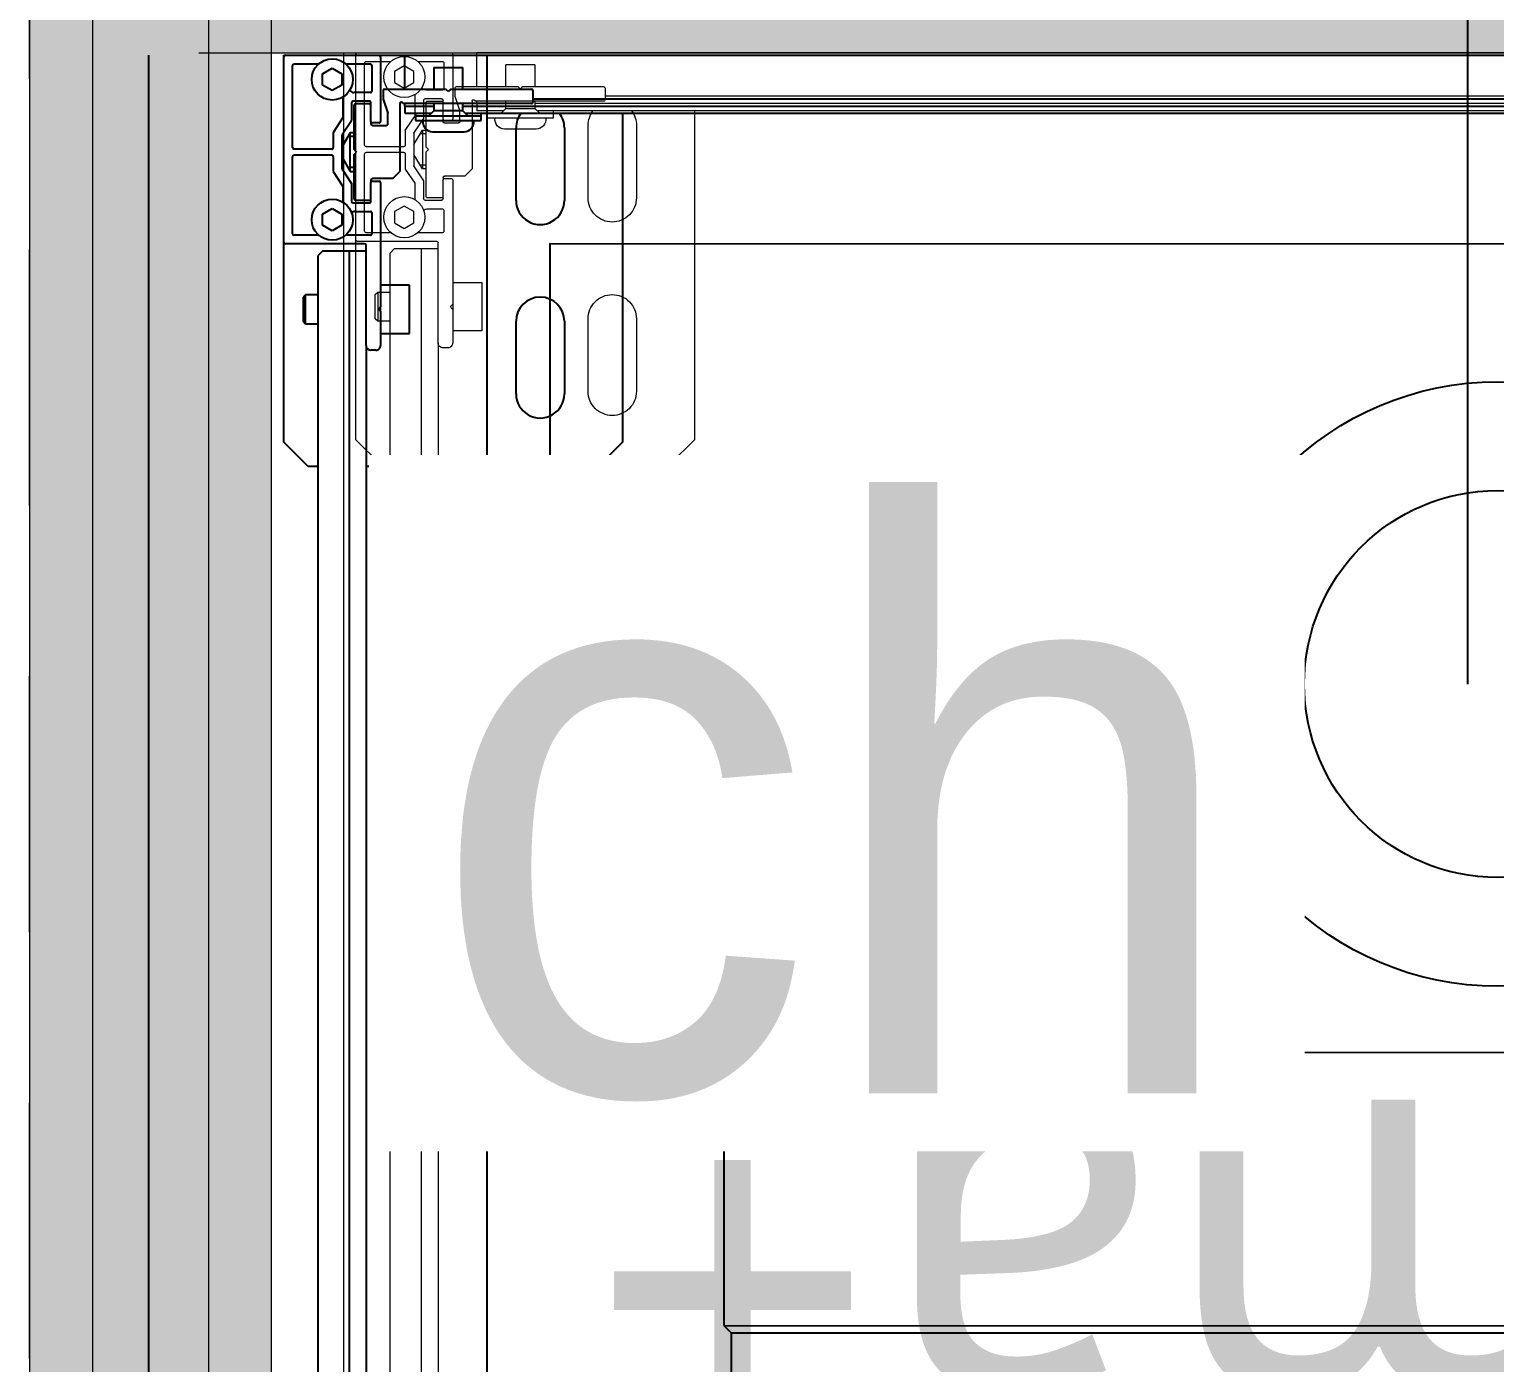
# Model space of a CAD drawing. Header units: centimetres. Extents: x 2666 to 9670, y 1889 to 5633.
# Drawn here: x 4565.43 to 4595.74, y 4058.3 to 4085.87 of the extents above; entities that cross this region are included whole.
import ezdxf

# ---------------------------------------------------------------- set-up
doc = ezdxf.new("R2010")
doc.units = ezdxf.units.CM
doc.header["$LTSCALE"] = 12.7
doc.linetypes.add('prlm_vmc', pattern=[0.282222, 0.141111, -0.141111])
doc.linetypes.add('Style de ligne -11', pattern=[0.694444, 0.41656, -0.277884])
for name, color, linetype, lineweight in [('B aménagement intérieur', 7, 'Continuous', 5), ('B GÈnÈral', 7, 'Continuous', 5), ('B Général', 7, 'Continuous', 5), ('C ANNOTATIONS-prestations', 7, 'Continuous', 5), ('F REMPLISSAGE-vert clair', 7, 'Continuous', 13), ('F REMPLISSAGE-vert clair-1', 7, 'Continuous', 5), ('F REMPLISSAGE-vert foncÈ', 7, 'Continuous', 5), ('F REMPLISSAGE-vert foncé', 7, 'Continuous', 13), ('prlm-ELEC-CFO', 1, 'Continuous', 25)]:
    doc.layers.add(name, color=color, linetype=linetype, lineweight=lineweight)
doc.layers.add('B faience', color=7, linetype='Style de ligne -11', lineweight=13, true_color=0x0040ff)
doc.layers.add('MTI900_Alu', color=252, linetype='Continuous')
doc.layers.add('prlm-CHAUFF', color=4, linetype='Continuous')
doc.styles.add('prlm-chauff', font='trebucbi.ttf', dxfattribs={"height": 18})
doc.styles.add('prlm-elec-cfo', font='comic.ttf', dxfattribs={"height": 12})

# ---------------------------------------------------------------- blocks, each defined once
blk = doc.blocks.new('G 100_80')
at = {"layer": 'B Général', "color": 7, "linetype": 'Continuous', "lineweight": 5, "flags": 128}
blk.add_lwpolyline([(9.5, -45), (9.5, 45), (48.52, 45), (48.52, -45)], close=True, dxfattribs=at)
at = {"layer": 'C ANNOTATIONS-prestations', "lineweight": 5}
for p, q in [((9.5, 42.25), (9.5, -42.25)), ((10.55, 41.05), (10.55, -41.05)), ((10.7, 41), (10.7, -41)), ((10.4, 39.6), (10.4, -39.6)), ((10.7, -37.75), (17.5, -37.75)), ((17.5, -37.75), (18, -38.25)), ((18, -38.25), (18, -43.05)), ((11, -38.95), (12.5, -38.95)), ((15, -38.95), (16.5, -38.95)), ((10.2, -41.3), (10.2, -39.63)), ((10.23, -39.6), (10.47, -39.6)), ((10.5, -39.63), (10.5, -42.29)), ((12.5, -39.95), (11, -39.95)), ((16.5, -39.95), (15, -39.95)), ((10.7, -40.67), (10.75, -40.67)), ((10.75, -40.67), (10.75, -42.03)), ((10.75, -40.67), (10.85, -40.67)), ((10.85, -40.67), (10.85, -42.03)), ((9.75, -41.05), (9.75, -41.65)), ((9.75, -41.05), (10.2, -41.05)), ((10.5, -41.05), (10.65, -41.05)), ((10.65, -41.05), (10.75, -40.95)), ((10.65, -41.65), (10.65, -41.05)), ((11.08, -41.025), (11.08, -41.675)), ((10.25, -41.35), (10.2, -41.3)), ((10.2, -41.4), (10.25, -41.35)), ((10.2, -42.67), (10.2, -41.4)), ((10.2, -41.65), (9.75, -41.65)), ((10.65, -41.65), (10.5, -41.65)), ((10.55, -41.65), (10.55, -42.25)), ((10.75, -41.75), (10.65, -41.65)), ((10.7, -41.7), (10.7, -42.25)), ((10.75, -42.03), (10.7, -42.03)), ((10.85, -42.03), (10.75, -42.03)), ((9.5, -42.78), (9.5, -42.25)), ((10.2, -42.25), (9.5, -42.25)), ((10.55, -42.25), (10.5, -42.25)), ((10.5, -42.35), (11.9, -42.35)), ((10.55, -42.25), (10.7, -42.25)), ((11.9, -42.35), (12.05, -42.5)), ((14.25, -42.15), (15.25, -42.15)), ((14.25, -42.75), (14.25, -42.15)), ((15.25, -42.15), (15.25, -42.75)), ((10.395, -42.7), (10.23, -42.7)), ((10.695, -42.601), (10.405, -42.698)), ((10.92, -42.6), (10.705, -42.6)), ((10.95, -42.92), (10.95, -42.63)), ((12.05, -42.5), (12.05, -42.92)), ((9.5, -44.72), (9.5, -42.78)), ((9.53, -42.75), (10.87, -42.75)), ((9.68, -43.467), (9.68, -42.96)), ((9.71, -42.93), (10.24, -42.93)), ((10.27, -42.96), (10.27, -43.306)), ((10.45, -42.98), (10.45, -43.32)), ((10.87, -42.95), (10.48, -42.95)), ((10.5, -43.27), (10.5, -42.98)), ((10.87, -42.95), (10.92, -42.95)), ((10.9, -42.78), (10.9, -42.92)), ((12.08, -42.95), (12.13, -42.95)), ((12.1, -42.92), (12.1, -42.78)), ((12.13, -42.75), (14.7, -42.75)), ((12.52, -42.95), (12.13, -42.95)), ((12.5, -42.98), (12.5, -43.27)), ((12.55, -43.32), (12.55, -42.98)), ((12.73, -43.28), (12.73, -42.96)), ((12.76, -42.93), (13.19, -42.93)), ((13.22, -42.96), (13.22, -43.467)), ((14.7, -42.75), (14.729, -42.779)), ((14.7, -42.75), (14.8, -42.75)), ((14.771, -42.779), (14.8, -42.75)), ((14.8, -42.75), (15.5, -42.75)), ((15.6, -42.85), (15.6, -42.95)), ((11.45, -43.3), (10.53, -43.3)), ((11.1, -43.377), (11.1, -43.3)), ((11.177, -43.3), (11.177, -43.421)), ((11.45, -43.3), (11.5, -43.25)), ((11.5, -43.25), (11.55, -43.3)), ((12.47, -43.3), (11.55, -43.3)), ((11.823, -43.3), (11.823, -43.421)), ((11.9, -43.3), (11.9, -43.377)), ((13.4, -43.08), (13.4, -44.72)), ((15.5, -43.05), (13.43, -43.05)), ((13.55, -43.4), (13.55, -43.05)), ((15.5, -43.05), (42.27, -43.05)), ((9.885, -43.55), (9.769, -43.75)), ((10.115, -43.55), (9.885, -43.55)), ((10.231, -43.75), (10.115, -43.55)), ((10.364, -43.53), (10.786, -43.53)), ((10.48, -43.35), (10.841, -43.35)), ((10.803, -43.535), (11.088, -43.725)), ((10.858, -43.355), (11.142, -43.545)), ((11.1, -43.377), (11.9, -43.377)), ((11.4, -43.55), (11.1, -43.377)), ((11.159, -43.55), (11.841, -43.55)), ((11.9, -43.377), (11.6, -43.55)), ((11.858, -43.545), (12.15, -43.35)), ((11.904, -43.73), (12.197, -43.535)), ((12.15, -43.35), (12.52, -43.35)), ((12.214, -43.53), (12.536, -43.53)), ((12.785, -43.55), (12.669, -43.75)), ((13.015, -43.55), (12.785, -43.55)), ((13.131, -43.75), (13.015, -43.55)), ((13.55, -43.4), (44.25, -43.4)), ((13.55, -43.95), (13.55, -43.4)), ((9.769, -43.75), (9.885, -43.95)), ((10.115, -43.95), (10.231, -43.75)), ((11.105, -43.73), (11.41, -43.73)), ((11.44, -44.54), (11.44, -43.76)), ((11.56, -43.76), (11.56, -44.54)), ((11.59, -43.73), (11.904, -43.73)), ((12.669, -43.75), (12.785, -43.95)), ((13.015, -43.95), (13.131, -43.75)), ((9.68, -44.54), (9.68, -44.033)), ((9.885, -43.95), (10.115, -43.95)), ((12.785, -43.95), (13.015, -43.95)), ((13.22, -44.033), (13.22, -44.54)), ((13.65, -44.05), (13.55, -43.95)), ((13.65, -44.05), (44.15, -44.05)), ((14.45, -44.3), (14.45, -44.05)), ((15.05, -44.05), (15.05, -44.3)), ((18, -44.05), (18, -44.25)), ((14.45, -44.3), (15.05, -44.3)), ((14.5, -44.35), (14.45, -44.3)), ((15, -44.35), (14.5, -44.35)), ((15.05, -44.3), (15, -44.35)), ((18, -44.25), (17.5, -44.75)), ((9.5, -44.75), (9.5, -44.72)), ((9.53, -44.75), (9.5, -44.75)), ((13.37, -44.75), (9.53, -44.75)), ((11.41, -44.57), (9.71, -44.57)), ((13.19, -44.57), (11.59, -44.57)), ((17.5, -44.75), (13.37, -44.75))]:
    blk.add_line(p, q, dxfattribs=at)
at = {"layer": 'C ANNOTATIONS-prestations', "lineweight": 5, "flags": 128}
for points in [[(10.7, -39.05, -0.080612), (10.842, -38.976, -0.080612), (11, -38.95)], [(12.5, -38.95, -0.414214), (13, -39.45, -0.414214), (12.5, -39.95)], [(15, -39.95, -0.414214), (14.5, -39.45, -0.414214), (15, -38.95)], [(16.5, -38.95, -0.414214), (17, -39.45, -0.414214), (16.5, -39.95)], [(10.2, -39.63, -0.198912), (10.209, -39.609, -0.198912), (10.23, -39.6)], [(10.47, -39.6, -0.198912), (10.491, -39.609, -0.198912), (10.5, -39.63)], [(11, -39.95, -0.080612), (10.842, -39.924, -0.080612), (10.7, -39.85)], [(10.85, -40.827, -0.218554), (11.01, -40.873, -0.218554), (11.08, -41.025)], [(10.85, -40.826, -0.003145), (10.853, -40.826, -0.003145), (10.855, -40.826)], [(11.08, -41.675, -0.218554), (11.01, -41.827, -0.218554), (10.85, -41.873)], [(10.855, -41.873, -0.003145), (10.853, -41.874, -0.003145), (10.85, -41.874)], [(10.5, -42.35, -0.414214), (10.47, -42.32, -0.414214), (10.5, -42.29)], [(10.23, -42.7, -0.198912), (10.209, -42.691, -0.198912), (10.2, -42.67)], [(10.405, -42.698, -0.040241), (10.4, -42.7, -0.040241), (10.395, -42.7)], [(10.695, -42.601, -0.040241), (10.7, -42.6, -0.040241), (10.705, -42.6)], [(10.92, -42.6, -0.198912), (10.941, -42.609, -0.198912), (10.95, -42.63)], [(9.5, -42.78, -0.198912), (9.509, -42.759, -0.198912), (9.53, -42.75)], [(9.68, -42.96, -0.198912), (9.689, -42.939, -0.198912), (9.71, -42.93)], [(10.24, -42.93, -0.198912), (10.261, -42.939, -0.198912), (10.27, -42.96)], [(10.45, -42.98, -0.198912), (10.459, -42.959, -0.198912), (10.48, -42.95)], [(10.5, -42.98, -0.198912), (10.509, -42.959, -0.198912), (10.53, -42.95)], [(10.87, -42.75, -0.198912), (10.891, -42.759, -0.198912), (10.9, -42.78)], [(10.9, -42.92, -0.198912), (10.891, -42.941, -0.198912), (10.87, -42.95)], [(10.95, -42.92, -0.198912), (10.941, -42.941, -0.198912), (10.92, -42.95)], [(12.08, -42.95, -0.198912), (12.059, -42.941, -0.198912), (12.05, -42.92)], [(12.1, -42.78, -0.198912), (12.109, -42.759, -0.198912), (12.13, -42.75)], [(12.13, -42.95, -0.198912), (12.109, -42.941, -0.198912), (12.1, -42.92)], [(12.47, -42.95, -0.198912), (12.491, -42.959, -0.198912), (12.5, -42.98)], [(12.52, -42.95, -0.198912), (12.541, -42.959, -0.198912), (12.55, -42.98)], [(12.73, -42.96, -0.198912), (12.739, -42.939, -0.198912), (12.76, -42.93)], [(13.19, -42.93, -0.198912), (13.211, -42.939, -0.198912), (13.22, -42.96)], [(14.771, -42.779, -0.198912), (14.75, -42.787, -0.198912), (14.729, -42.779)], [(15.5, -42.75, -0.198912), (15.571, -42.779, -0.198912), (15.6, -42.85)], [(15.6, -42.95, -0.198912), (15.571, -43.021, -0.198912), (15.5, -43.05)], [(10.27, -43.306, -0.123554), (10.258, -43.354, -0.123554), (10.225, -43.39)], [(10.48, -43.35, -0.198912), (10.459, -43.341, -0.198912), (10.45, -43.32)], [(10.53, -43.3, -0.198912), (10.509, -43.291, -0.198912), (10.5, -43.27)], [(12.5, -43.27, -0.198912), (12.491, -43.291, -0.198912), (12.47, -43.3)], [(12.55, -43.32, -0.198912), (12.541, -43.341, -0.198912), (12.52, -43.35)], [(12.758, -43.349, -0.095961), (12.737, -43.317, -0.095961), (12.73, -43.28)], [(13.4, -43.08, -0.198912), (13.409, -43.059, -0.198912), (13.43, -43.05)], [(9.68, -43.47, -0.01196), (9.68, -43.469, -0.01196), (9.68, -43.467)], [(10.786, -43.53, -0.073633), (10.795, -43.531, -0.073633), (10.803, -43.535)], [(10.841, -43.35, -0.073633), (10.85, -43.351, -0.073633), (10.858, -43.355)], [(11.159, -43.55, -0.073633), (11.15, -43.549, -0.073633), (11.142, -43.545)], [(11.858, -43.545, -0.073633), (11.85, -43.549, -0.073633), (11.841, -43.55)], [(12.197, -43.535, -0.073633), (12.205, -43.531, -0.073633), (12.214, -43.53)], [(13.22, -43.467, -0.01196), (13.22, -43.469, -0.01196), (13.22, -43.47)], [(11.105, -43.73, -0.073633), (11.096, -43.729, -0.073633), (11.088, -43.725)], [(11.41, -43.73, -0.198912), (11.431, -43.739, -0.198912), (11.44, -43.76)], [(11.56, -43.76, -0.198912), (11.569, -43.739, -0.198912), (11.59, -43.73)], [(9.68, -44.033, -0.01196), (9.68, -44.031, -0.01196), (9.68, -44.03)], [(13.22, -44.03, -0.01196), (13.22, -44.031, -0.01196), (13.22, -44.033)], [(9.71, -44.57, -0.198912), (9.689, -44.561, -0.198912), (9.68, -44.54)], [(11.44, -44.54, -0.198912), (11.431, -44.561, -0.198912), (11.41, -44.57)], [(11.59, -44.57, -0.198912), (11.569, -44.561, -0.198912), (11.56, -44.54)], [(13.22, -44.54, -0.198912), (13.211, -44.561, -0.198912), (13.19, -44.57)], [(9.53, -44.75, -0.198912), (9.509, -44.741, -0.198912), (9.5, -44.72)], [(13.4, -44.72, -0.198912), (13.391, -44.741, -0.198912), (13.37, -44.75)]]:
    blk.add_lwpolyline(points, format="xyb", dxfattribs=at)
at = {"layer": 'C ANNOTATIONS-prestations', "lineweight": 5}
for centre in [(10, -43.75), (12.9, -43.75)]:
    blk.add_circle(centre, 0.425, dxfattribs=at)
blk = doc.blocks.new('xi.thema+')
at = {"layer": 'prlm-CHAUFF', "color": 0}
blk.add_lwpolyline([(-20.9, 0), (-20.9, 34.4), (20.9, 34.4), (20.9, 0)], close=True, dxfattribs=at)
at = {"layer": 'prlm-CHAUFF', "color": 7, "linetype": 'prlm_vmc', "ltscale": 30}
blk.add_lwpolyline([(27.9, 0), (27.9, 34.4)], dxfattribs=at)
at = {"layer": 'prlm-CHAUFF', "color": 0}
for radius in [6.25, 4]:
    blk.add_circle((0, 13), radius, dxfattribs=at)
at = {"layer": 'prlm-CHAUFF', "color": 0, "insert": (0, 25.539), "char_height": 8, "width": 7.19706, "attachment_point": 5, "style": 'prlm-chauff'}
blk.add_mtext('thema+', dxfattribs=at)
blk = doc.blocks.new('A n1.MTI900_Alu_390')
at = {"layer": 'MTI900_Alu', "color": 1, "linetype": 'Continuous'}
for p, q in [((-4.475, 0), (-4.472, 0)), ((-4.475, -0.003), (-4.475, 0)), ((-4.472, 0), (-4.278, 0)), ((-4.278, 0), (-4.225, 0)), ((-4.225, 0), (4.225, 0)), ((-4.225, -0.07), (-4.225, 0)), ((-4.475, -0.387), (-4.475, -0.003)), ((-4.457, -0.191), (-4.457, -0.021)), ((-4.454, -0.018), (-4.4033, -0.018)), ((-4.395, -0.0385), (-4.375, -0.0269)), ((-4.375, -0.0269), (-4.355, -0.0385)), ((-4.3467, -0.018), (-4.296, -0.018)), ((-4.293, -0.021), (-4.293, -0.074)), ((-4.275, -0.003), (-4.275, -0.137)), ((-4.165, -0.025), (-4.105, -0.025)), ((-4.165, -0.025), (-4.165, -0.07)), ((-4.105, -0.07), (-4.105, -0.025)), ((-4.395, -0.0615), (-4.395, -0.0385)), ((-4.355, -0.0385), (-4.355, -0.0615)), ((-4.375, -0.0731), (-4.395, -0.0615)), ((-4.355, -0.0615), (-4.375, -0.0731)), ((-4.353, -0.0864), (-4.353, -0.1286)), ((-4.296, -0.077), (-4.3306, -0.077)), ((-4.27, -0.073), (-4.27, -0.0895)), ((-4.2698, -0.0905), (-4.2602, -0.1195)), ((-4.267, -0.07), (-4.14, -0.07)), ((-4.135, -0.075), (-4.14, -0.07)), ((-4.13, -0.07), (-4.135, -0.075)), ((-4.13, -0.07), (-3.963, -0.07)), ((-3.96, -0.073), (-3.96, -0.097)), ((-3.96, -0.09), (3.96, -0.09)), ((-4.335, -0.098), (-4.335, -0.1341)), ((-4.298, -0.095), (-4.332, -0.095)), ((-4.33, -0.195), (-4.33, -0.103)), ((-4.327, -0.1), (-4.298, -0.1)), ((-4.295, -0.137), (-4.295, -0.098)), ((-4.26, -0.142), (-4.26, -0.1205)), ((-4.235, -0.1), (-4.235, -0.24)), ((-3.963, -0.1), (-4.229, -0.1)), ((-4.225, -0.105), (-4.225, -0.1)), ((-4.225, -0.105), (-4.165, -0.105)), ((-4.225, -0.105), (-4.225, -0.12)), ((-4.225, -0.12), (-4.17, -0.12)), ((-4.203, -0.12), (-4.203, -0.125)), ((-4.165, -0.115), (-4.175, -0.125)), ((-4.165, -0.1), (-4.165, -0.115)), ((-4.105, -0.115), (-4.165, -0.115)), ((-4.105, -0.115), (-4.105, -0.1)), ((-4.105, -0.105), (4.105, -0.105)), ((-4.095, -0.125), (-4.105, -0.115)), ((-4.1, -0.12), (4.1, -0.12)), ((-4.067, -0.125), (-4.067, -0.12)), ((-3.775, -0.12), (-3.775, -0.8)), ((-4.3535, -0.1303), (-4.3725, -0.1588)), ((-4.3355, -0.1358), (-4.3545, -0.1642)), ((-4.295, -0.137), (-4.295, -0.142)), ((-4.278, -0.14), (-4.292, -0.14)), ((-4.292, -0.145), (-4.263, -0.145)), ((-4.203, -0.125), (-4.067, -0.125)), ((-4.203, -0.125), (-4.203, -0.135)), ((-4.203, -0.135), (-4.067, -0.135)), ((-4.067, -0.135), (-4.067, -0.125)), ((-3.995, -0.3), (-3.995, -0.15)), ((-3.895, -0.15), (-3.895, -0.3)), ((-4.373, -0.1605), (-4.373, -0.191)), ((-4.3377, -0.16), (-4.355, -0.19)), ((-4.355, -0.1659), (-4.355, -0.2341)), ((-4.33, -0.1677), (-4.3421, -0.1677)), ((-4.3377, -0.24), (-4.3377, -0.16)), ((-4.33, -0.16), (-4.3377, -0.16)), ((-4.1675, -0.158), (-4.1025, -0.158)), ((-4.457, -0.369), (-4.457, -0.209)), ((-4.376, -0.194), (-4.454, -0.194)), ((-4.454, -0.206), (-4.376, -0.206)), ((-4.373, -0.209), (-4.373, -0.2404)), ((-4.355, -0.21), (-4.3377, -0.24)), ((-4.325, -0.2), (-4.33, -0.195)), ((-4.33, -0.205), (-4.325, -0.2)), ((-4.33, -0.297), (-4.33, -0.205)), ((-4.373, -0.2404), (-4.3535, -0.2697)), ((-4.3545, -0.2358), (-4.335, -0.265)), ((-4.33, -0.2323), (-4.3421, -0.2323)), ((-4.3377, -0.24), (-4.33, -0.24)), ((-4.25, -0.255), (-4.235, -0.24)), ((-4.353, -0.2714), (-4.353, -0.3036)), ((-4.335, -0.265), (-4.335, -0.302)), ((-4.295, -0.258), (-4.295, -0.263)), ((-4.295, -0.302), (-4.295, -0.263)), ((-4.25, -0.255), (-4.292, -0.255)), ((-4.292, -0.26), (-4.278, -0.26)), ((-4.275, -0.263), (-4.275, -0.52)), ((-4.298, -0.3), (-4.327, -0.3)), ((-4.395, -0.3285), (-4.375, -0.3169)), ((-4.395, -0.3515), (-4.395, -0.3285)), ((-4.375, -0.3169), (-4.355, -0.3285)), ((-4.355, -0.3285), (-4.355, -0.3515)), ((-4.332, -0.305), (-4.298, -0.305)), ((-4.328, -0.323), (-4.296, -0.323)), ((-4.293, -0.326), (-4.293, -0.369)), ((-4.375, -0.3631), (-4.395, -0.3515)), ((-4.355, -0.3515), (-4.375, -0.3631)), ((-4.475, -0.8), (-4.475, -0.387)), ((-4.308, -0.39), (-4.472, -0.39)), ((-4.4033, -0.372), (-4.454, -0.372)), ((-4.296, -0.372), (-4.3467, -0.372)), ((-4.305, -0.6), (-4.305, -0.393)), ((-4.395, -0.405), (-4.405, -0.415)), ((-4.405, -0.415), (-4.405, -3.465)), ((-4.34, -0.405), (-4.395, -0.405)), ((-4.305, -0.405), (-4.34, -0.405)), ((-4.34, -0.405), (-4.34, -3.475)), ((-4.215, -0.475), (-4.275, -0.475)), ((-4.215, -0.575), (-4.215, -0.475)), ((-4.43, -0.495), (-4.435, -0.5)), ((-4.435, -0.5), (-4.435, -0.55)), ((-4.43, -0.555), (-4.43, -0.495)), ((-4.405, -0.495), (-4.43, -0.495)), ((-4.275, -0.52), (-4.2779, -0.5229)), ((-4.2779, -0.5271), (-4.275, -0.53)), ((-4.275, -0.53), (-4.275, -0.52)), ((-4.275, -0.53), (-4.275, -0.6)), ((-4.435, -0.55), (-4.43, -0.555)), ((-4.43, -0.555), (-4.405, -0.555)), ((-4.275, -0.575), (-4.215, -0.575)), ((-3.995, -0.7), (-3.995, -0.55)), ((-3.895, -0.55), (-3.895, -0.7)), ((-4.305, -0.6), (-4.305, -3.277)), ((-4.285, -0.61), (-4.295, -0.61)), ((-4.425, -0.85), (-4.475, -0.8)), ((-3.775, -0.8), (-3.825, -0.85)), ((-4.405, -0.85), (-4.425, -0.85)), ((-3.825, -0.85), (-4.305, -0.85))]:
    blk.add_line(p, q, dxfattribs=at)
for centre in [(-4.375, -0.05), (-4.375, -0.34)]:
    blk.add_circle(centre, 0.0425, dxfattribs=at)
for centre, radius, start, end in [((-4.472, -0.003), 0.003, 90, 180), ((-4.278, -0.003), 0.003, 0, 90), ((-4.454, -0.021), 0.003, 90, 180), ((-4.4033, -0.021), 0.003, 84.5182, 90), ((-4.3467, -0.021), 0.003, 90, 95.4817), ((-4.296, -0.021), 0.003, 0, 90), ((-4.3306, -0.067), 0.01, 213.6525, 270), ((-4.296, -0.074), 0.003, 270, 0), ((-4.267, -0.073), 0.003, 90, 180), ((-4.267, -0.0895), 0.003, 180, 198.4349), ((-3.963, -0.073), 0.003, 0, 90), ((-4.332, -0.098), 0.003, 90, 180), ((-4.327, -0.103), 0.003, 90, 180), ((-4.298, -0.098), 0.003, 0, 90), ((-4.298, -0.103), 0.003, 0, 90), ((-4.263, -0.1205), 0.003, 0, 18.4349), ((-4.232, -0.1), 0.003, 0, 180), ((-3.945, -0.15), 0.05, 143.1301, 180), ((-3.963, -0.097), 0.003, 270, 0), ((-3.945, -0.15), 0.05, 0, 36.8699), ((-4.356, -0.1286), 0.003, 326.3099, 0), ((-4.338, -0.1341), 0.003, 326.3099, 0), ((-4.292, -0.137), 0.003, 180, 270), ((-4.292, -0.142), 0.003, 180, 270), ((-4.278, -0.137), 0.003, 270, 0), ((-4.263, -0.142), 0.003, 270, 0), ((-4.1675, -0.138), 0.02, 171.3731, 270), ((-4.1675, -0.133), 0.02, 185.7392, 187.1808), ((-4.1025, -0.138), 0.02, 270, 8.6269), ((-4.1025, -0.133), 0.02, 352.8192, 354.2608), ((-4.37, -0.1605), 0.003, 146.3099, 180), ((-4.352, -0.1659), 0.003, 146.3099, 180), ((-4.454, -0.191), 0.003, 180, 270), ((-4.454, -0.209), 0.003, 90, 180), ((-4.376, -0.191), 0.003, 270, 0), ((-4.376, -0.209), 0.003, 0, 90), ((-4.352, -0.2341), 0.003, 180, 213.6901), ((-4.356, -0.2714), 0.003, 0, 33.6901), ((-4.292, -0.258), 0.003, 90, 180), ((-4.292, -0.263), 0.003, 90, 180), ((-4.278, -0.263), 0.003, 0, 90), ((-4.332, -0.302), 0.003, 180, 270), ((-4.327, -0.297), 0.003, 180, 270), ((-4.298, -0.297), 0.003, 270, 0), ((-4.298, -0.302), 0.003, 270, 0), ((-3.945, -0.3), 0.05, 180, 0), ((-4.328, -0.333), 0.01, 90, 133.851), ((-4.296, -0.326), 0.003, 0, 90), ((-4.472, -0.387), 0.003, 180, 270), ((-4.454, -0.369), 0.003, 180, 270), ((-4.4033, -0.369), 0.003, 270, 275.4818), ((-4.3467, -0.369), 0.003, 264.5182, 270), ((-4.308, -0.393), 0.003, 0, 90), ((-4.296, -0.369), 0.003, 270, 0), ((-3.945, -0.55), 0.05, 0, 180), ((-4.2758, -0.525), 0.003, 135, 225), ((-4.295, -0.6), 0.01, 180, 270), ((-4.285, -0.6), 0.01, 270, 0), ((-3.945, -0.7), 0.05, 180, 0)]:
    blk.add_arc(centre, radius, start, end, dxfattribs=at)
blk = doc.blocks.new('xi.uta-yzen-g')
at = {"layer": 'prlm-CHAUFF', "ltscale": 50}
for p, q in [((36.75, 26.42), (36.75, 29.72)), ((36.75, 26.42), (20.65, 26.42)), ((36.9, 26.27), (36.75, 26.42)), ((36.9, 26.27), (20.5, 26.27)), ((36.9, 20.62), (36.9, 26.27))]:
    blk.add_line(p, q, dxfattribs=at)
blk.add_lwpolyline([(-40.5, 20.62), (-40.5, 3.9), (40.5, 3.9), (40.5, 20.62)], close=True, dxfattribs=at)
blk = doc.blocks.new('Baignoire 75_170')
at = {"layer": 'B faience', "lineweight": 18, "flags": 128}
blk.add_lwpolyline([(-85, 38.5), (-85, -37.5), (86, -37.5)], dxfattribs=at)

msp = doc.modelspace()

# ---------------------------------------------------------------- linework, layer by layer
at = {"layer": 'B GÈnÈral', "color": 9, "linetype": 'Continuous', "true_color": 0xc0dcc0}
for points in [[(4568.938, 4085.389), (4568.938, 4092.389), (4664.938, 4085.389), (4664.938, 4092.389)], [(4565.438, 4088.889), (4570.438, 4088.889), (4565.438, 4046.389), (4570.438, 4046.389)]]:
    msp.add_solid(points, dxfattribs=at)
at = {"layer": 'B Général', "color": 98, "linetype": 'Continuous', "lineweight": 13, "true_color": 0x004400}
for p, q in [((4565.438, 4088.889), (4565.438, 4046.389)), ((4570.438, 4088.889), (4570.438, 4046.389)), ((4568.938, 4085.389), (4664.938, 4085.389))]:
    msp.add_line(p, q, dxfattribs=at)
at = {"layer": 'F REMPLISSAGE-vert clair'}
for p, q in [((4566.738, 4088.889), (4566.738, 4046.389)), ((4569.138, 4088.889), (4569.138, 4046.389))]:
    msp.add_line(p, q, dxfattribs=at)
at = {"layer": 'F REMPLISSAGE-vert clair-1', "color": 9, "linetype": 'Continuous', "true_color": 0xc0dcc0}
msp.add_solid([(4569.138, 4088.889), (4566.738, 4088.889), (4569.138, 4046.389), (4566.738, 4046.389)], dxfattribs=at)
at = {"layer": 'F REMPLISSAGE-vert foncÈ', "color": 54, "linetype": 'Continuous', "true_color": 0x99aa00}
for points in [[(4566.738, 4088.889), (4565.438, 4088.889), (4566.738, 4046.389), (4565.438, 4046.389)], [(4570.438, 4088.889), (4569.138, 4088.889), (4570.438, 4046.389), (4569.138, 4046.389)], [(4568.938, 4086.689), (4568.938, 4085.389), (4664.938, 4086.689), (4664.938, 4085.389)]]:
    msp.add_solid(points, dxfattribs=at)
at = {"layer": 'F REMPLISSAGE-vert foncé', "color": 98, "linetype": 'Continuous', "lineweight": 13, "true_color": 0x004400}
for p, q in [((4565.438, 4088.889), (4565.438, 4046.389)), ((4570.438, 4088.889), (4570.438, 4046.389)), ((4568.938, 4085.389), (4664.938, 4085.389))]:
    msp.add_line(p, q, dxfattribs=at)
at = {"layer": 'F REMPLISSAGE-vert foncé'}
for p, q in [((4566.738, 4088.889), (4566.738, 4046.389)), ((4569.138, 4088.889), (4569.138, 4046.389))]:
    msp.add_line(p, q, dxfattribs=at)
at = {"layer": 'prlm-CHAUFF', "ltscale": 50}
msp.add_line((4595.173, 4103.999), (4595.173, 4072.337), dxfattribs=at)

# ---------------------------------------------------------------- block references
at = {"layer": 'B aménagement intérieur', "color": 7, "rotation": 270}
msp.add_blockref('G 100_80', (4616.938, 4094.889), dxfattribs=at)
at = {"layer": 'B Général', "color": 7, "rotation": 180}
msp.add_blockref('Baignoire 75_170', (4480.438, 4096.889), dxfattribs=at)
at = {"layer": 'prlm-CHAUFF'}
for name, p, rotation in [('xi.thema+', (4595.798, 4085.337), 179.9998100426611), ('xi.uta-yzen-g', (4616.698, 4085.337), 179.993234082025)]:
    msp.add_blockref(name, p, dxfattribs=dict(at, rotation=rotation))
at = {"layer": 'prlm-CHAUFF', "xscale": 9.999999999999975, "yscale": 9.999999999999975, "zscale": 9.999999999999975, "rotation": 359.9998846602292}
msp.add_blockref('A n1.MTI900_Alu_390', (4615.448, 4085.337), dxfattribs=at)

# ---------------------------------------------------------------- next in the draw order: texts
at = {"layer": 'prlm-ELEC-CFO', "lineweight": 20, "insert": (4582.135, 4069.79), "char_height": 12, "attachment_point": 5, "line_spacing_factor": 0.8, "style": 'prlm-elec-cfo', "bg_fill": 3, "box_fill_scale": 1.1, "bg_fill_color": 256, "bg_fill_transparency": 0}
msp.add_mtext('ch', dxfattribs=at)

doc.saveas('drawing.dxf')
